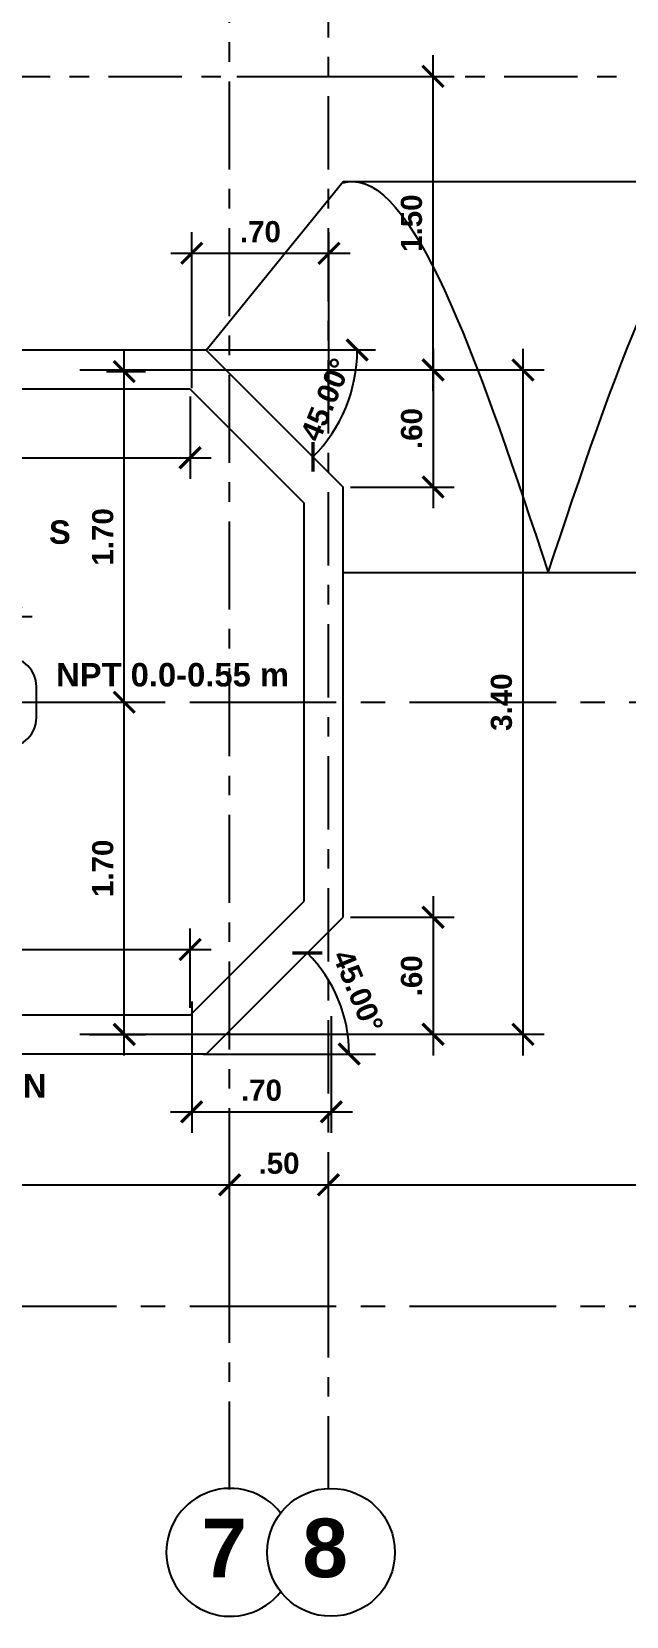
# Model space of a CAD drawing. Extents: x 504.5 to 598.6, y 648.3 to 688.4.
# Drawn here: x 532.74 to 535.79, y 648.69 to 656.79 of the extents above; entities that cross this region are included whole.
import ezdxf

# ---------------------------------------------------------------- set-up
doc = ezdxf.new("R2010")
doc.units = 0
doc.header["$MEASUREMENT"] = 0
doc.linetypes.add('CENTER2', pattern=[1.125, 0.75, -0.125, 0.125, -0.125])
doc.layers.get('0').update_dxf_attribs({"linetype": 'CONTINUOUS'})
doc.layers.get('DEFPOINTS').update_dxf_attribs({"linetype": 'CONTINUOUS'})
for name, color, linetype in [('2', 1, 'CONTINUOUS'), ('EJES', 6, 'CENTER2'), ('murosbajos', 3, 'CONTINUOUS'), ('talud', 5, 'CONTINUOUS'), ('texturas', 6, 'CONTINUOUS')]:
    doc.layers.add(name, color=color, linetype=linetype)
doc.styles.add('ALR4', font='sanssb__.ttf')
doc.dimstyles.new('1-50', dxfattribs={"dimscale": 0.6, "dimtxt": 0.18, "dimasz": 0.18, "dimexe": 0.18, "dimexo": 0.0625, "dimgap": 0.09, "dimtad": 1, "dimzin": 4, "dimdsep": 46, "dimtxsty": 'Standard', "dimblk1": 'ARCHTICK', "dimblk2": 'ARCHTICK', "dimsah": 1, "dimcen": 0.09, "dimdle": 0.18, "dimclrd": 6, "dimclre": 6, "dimclrt": 1, "dimadec": 0, "dimazin": 0, "dimtfac": 1, "dimtofl": 0, "dimtmove": 0, "dimatfit": 3, "dimldrblk": 'ARCHTICK', "dimfxl": 1, "dimtolj": 1, "dimtzin": 4, "dimarcsym": 0})

# ---------------------------------------------------------------- blocks, each defined once
blk = doc.blocks.new('_ARCHTICK')
at = {"color": 0, "linetype": 'ByBlock', "const_width": 0.15}
blk.add_lwpolyline([(-0.5, -0.5), (0.5, 0.5)], dxfattribs=at)
blk = doc.blocks.new('*D34')
at = {"color": 6, "linetype": 'ByBlock', "transparency": 16777216}
for p, q in [((533.7566, 650.3138), (533.7566, 651.0044)), ((531.1543, 650.8964), (533.8646, 650.8964))]:
    blk.add_line(p, q, dxfattribs=at)
at = {"layer": 'DEFPOINTS', "color": 0, "linetype": 'ByBlock', "transparency": 16777216}
for p in [(533.7566, 650.8964), (531.2623, 650.2763), (533.7566, 650.2763)]:
    blk.add_point(p, dxfattribs=at)
at = {"color": 6, "linetype": 'ByBlock', "transparency": 16777216, "xscale": 0.108, "yscale": 0.108, "zscale": 0.108, "rotation": 180}
blk.add_blockref('_ARCHTICK', (531.2623, 650.8964), dxfattribs=at)
at = {"color": 6, "linetype": 'ByBlock', "transparency": 16777216, "xscale": 0.108, "yscale": 0.108, "zscale": 0.108}
blk.add_blockref('_ARCHTICK', (533.7566, 650.8964), dxfattribs=at)
at = {"color": 1, "linetype": 'ByBlock', "transparency": 16777216, "insert": (532.5095, 651.0062), "char_height": 0.108, "attachment_point": 5, "style": 'ALR4'}
blk.add_mtext('\\A1;2.50', dxfattribs=at)
blk = doc.blocks.new('*D35')
at = {"color": 6, "linetype": 'ByBlock', "transparency": 16777216}
for p, q in [((534.2623, 650.3138), (534.2623, 651.0044)), ((533.6486, 650.8964), (534.3703, 650.8964))]:
    blk.add_line(p, q, dxfattribs=at)
at = {"layer": 'DEFPOINTS', "color": 0, "linetype": 'ByBlock', "transparency": 16777216}
for p in [(534.2623, 650.8964), (533.7566, 650.2763), (534.2623, 650.2763)]:
    blk.add_point(p, dxfattribs=at)
at = {"color": 6, "linetype": 'ByBlock', "transparency": 16777216, "xscale": 0.108, "yscale": 0.108, "zscale": 0.108, "rotation": 180}
blk.add_blockref('_ARCHTICK', (533.7566, 650.8964), dxfattribs=at)
at = {"color": 6, "linetype": 'ByBlock', "transparency": 16777216, "xscale": 0.108, "yscale": 0.108, "zscale": 0.108}
blk.add_blockref('_ARCHTICK', (534.2623, 650.8964), dxfattribs=at)
at = {"color": 1, "linetype": 'ByBlock', "transparency": 16777216, "insert": (534.0095, 651.0062), "char_height": 0.108, "attachment_point": 5, "style": 'ALR4'}
blk.add_mtext('\\A1;.50', dxfattribs=at)
blk = doc.blocks.new('*D36')
at = {"color": 6, "linetype": 'ByBlock', "transparency": 16777216}
for p, q in [((538.6248, 650.3138), (538.6248, 651.0044)), ((534.1543, 650.8964), (538.7328, 650.8964))]:
    blk.add_line(p, q, dxfattribs=at)
at = {"layer": 'DEFPOINTS', "color": 0, "linetype": 'ByBlock', "transparency": 16777216}
for p in [(538.6248, 650.8964), (534.2623, 650.2763), (538.6248, 650.2763)]:
    blk.add_point(p, dxfattribs=at)
at = {"color": 6, "linetype": 'ByBlock', "transparency": 16777216, "xscale": 0.108, "yscale": 0.108, "zscale": 0.108, "rotation": 180}
blk.add_blockref('_ARCHTICK', (534.2623, 650.8964), dxfattribs=at)
at = {"color": 6, "linetype": 'ByBlock', "transparency": 16777216, "xscale": 0.108, "yscale": 0.108, "zscale": 0.108}
blk.add_blockref('_ARCHTICK', (538.6248, 650.8964), dxfattribs=at)
at = {"color": 1, "linetype": 'ByBlock', "transparency": 16777216, "insert": (536.4436, 651.0062), "char_height": 0.108, "attachment_point": 5, "style": 'ALR4'}
blk.add_mtext('\\A1;4.36', dxfattribs=at)
blk = doc.blocks.new('*D48')
at = {"color": 6, "linetype": 'ByBlock', "transparency": 16777216}
for p, q in [((535.2579, 655.1706), (535.2579, 651.5579)), ((532.9906, 655.0626), (535.3659, 655.0626)), ((532.9906, 651.6659), (535.3659, 651.6659))]:
    blk.add_line(p, q, dxfattribs=at)
at = {"layer": 'DEFPOINTS', "color": 0, "linetype": 'ByBlock', "transparency": 16777216}
for p in [(532.9531, 655.0626), (532.9531, 651.6659), (535.2579, 651.6659)]:
    blk.add_point(p, dxfattribs=at)
at = {"color": 6, "linetype": 'ByBlock', "transparency": 16777216, "xscale": 0.108, "yscale": 0.108, "zscale": 0.108}
for p, rotation in [((535.2579, 655.0626), 90), ((535.2579, 651.6659), 270)]:
    blk.add_blockref('_ARCHTICK', p, dxfattribs=dict(at, rotation=rotation))
at = {"color": 1, "linetype": 'ByBlock', "transparency": 16777216, "insert": (535.1482, 653.3643), "char_height": 0.108, "attachment_point": 5, "rotation": 90, "style": 'ALR4'}
blk.add_mtext('\\A1;3.40', dxfattribs=at)
blk = doc.blocks.new('*D50')
at = {"color": 6, "linetype": 'ByBlock', "transparency": 16777216}
for p, q in [((526.8415, 654.9266), (526.8415, 654.5061)), ((533.5545, 654.9266), (533.5545, 654.5061)), ((526.7335, 654.6141), (533.6625, 654.6141))]:
    blk.add_line(p, q, dxfattribs=at)
at = {"layer": 'DEFPOINTS', "color": 0, "linetype": 'ByBlock', "transparency": 16777216}
for p in [(526.8415, 654.9641), (533.5545, 654.9641), (533.5545, 654.6141)]:
    blk.add_point(p, dxfattribs=at)
at = {"color": 6, "linetype": 'ByBlock', "transparency": 16777216, "xscale": 0.108, "yscale": 0.108, "zscale": 0.108, "rotation": 180}
blk.add_blockref('_ARCHTICK', (526.8415, 654.6141), dxfattribs=at)
at = {"color": 6, "linetype": 'ByBlock', "transparency": 16777216, "xscale": 0.108, "yscale": 0.108, "zscale": 0.108}
blk.add_blockref('_ARCHTICK', (533.5545, 654.6141), dxfattribs=at)
at = {"color": 1, "linetype": 'ByBlock', "transparency": 16777216, "insert": (530.198, 654.7238), "char_height": 0.108, "attachment_point": 5, "style": 'ALR4'}
blk.add_mtext('\\A1;6.71', dxfattribs=at)
blk = doc.blocks.new('*D51')
at = {"color": 6, "linetype": 'ByBlock', "transparency": 16777216}
for p, q in [((534.7983, 655.1706), (534.7983, 654.3561)), ((533.7941, 655.0626), (534.9063, 655.0626)), ((534.3748, 654.4641), (534.9063, 654.4641))]:
    blk.add_line(p, q, dxfattribs=at)
at = {"layer": 'DEFPOINTS', "color": 0, "linetype": 'ByBlock', "transparency": 16777216}
for p in [(533.7566, 655.0626), (534.3373, 654.4641), (534.7983, 654.4641)]:
    blk.add_point(p, dxfattribs=at)
at = {"color": 6, "linetype": 'ByBlock', "transparency": 16777216, "xscale": 0.108, "yscale": 0.108, "zscale": 0.108}
for p, rotation in [((534.7983, 655.0626), 90), ((534.7983, 654.4641), 270)]:
    blk.add_blockref('_ARCHTICK', p, dxfattribs=dict(at, rotation=rotation))
at = {"color": 1, "linetype": 'ByBlock', "transparency": 16777216, "insert": (534.6885, 654.7633), "char_height": 0.108, "attachment_point": 5, "rotation": 90, "style": 'ALR4'}
blk.add_mtext('\\A1;.60', dxfattribs=at)
blk = doc.blocks.new('*D52')
at = {"color": 6, "linetype": 'ByBlock', "transparency": 16777216}
for p, q in [((534.7981, 652.3721), (534.7981, 651.5579)), ((534.3748, 652.2641), (534.9061, 652.2641)), ((533.7941, 651.6659), (534.9061, 651.6659))]:
    blk.add_line(p, q, dxfattribs=at)
at = {"layer": 'DEFPOINTS', "color": 0, "linetype": 'ByBlock', "transparency": 16777216}
for p in [(534.3373, 652.2641), (533.7566, 651.6659), (534.7981, 651.6659)]:
    blk.add_point(p, dxfattribs=at)
at = {"color": 6, "linetype": 'ByBlock', "transparency": 16777216, "xscale": 0.108, "yscale": 0.108, "zscale": 0.108}
for p, rotation in [((534.7981, 652.2641), 90), ((534.7981, 651.6659), 270)]:
    blk.add_blockref('_ARCHTICK', p, dxfattribs=dict(at, rotation=rotation))
at = {"color": 1, "linetype": 'ByBlock', "transparency": 16777216, "insert": (534.6883, 651.965), "char_height": 0.108, "attachment_point": 5, "rotation": 90, "style": 'ALR4'}
blk.add_mtext('\\A1;.60', dxfattribs=at)
blk = doc.blocks.new('*D53')
at = {"color": 6, "linetype": 'ByBlock', "transparency": 16777216}
for p, q in [((528.7787, 651.6016), (528.7787, 652.2075)), ((533.5545, 651.8016), (533.5545, 652.2075)), ((528.6707, 652.0995), (533.6625, 652.0995))]:
    blk.add_line(p, q, dxfattribs=at)
at = {"layer": 'DEFPOINTS', "color": 0, "linetype": 'ByBlock', "transparency": 16777216}
for p in [(533.5545, 652.0995), (533.5545, 651.7641), (528.7787, 651.5641)]:
    blk.add_point(p, dxfattribs=at)
at = {"color": 6, "linetype": 'ByBlock', "transparency": 16777216, "xscale": 0.108, "yscale": 0.108, "zscale": 0.108, "rotation": 180}
blk.add_blockref('_ARCHTICK', (528.7787, 652.0995), dxfattribs=at)
at = {"color": 6, "linetype": 'ByBlock', "transparency": 16777216, "xscale": 0.108, "yscale": 0.108, "zscale": 0.108}
blk.add_blockref('_ARCHTICK', (533.5545, 652.0995), dxfattribs=at)
at = {"color": 1, "linetype": 'ByBlock', "transparency": 16777216, "insert": (531.1666, 652.2092), "char_height": 0.108, "attachment_point": 5, "style": 'ALR4'}
blk.add_mtext('\\A1;4.78', dxfattribs=at)
blk = doc.blocks.new('*D55')
at = {"color": 6, "linetype": 'ByBlock', "transparency": 16777216}
for p, q in [((526.2202, 653.5016), (526.2202, 653.9098)), ((532.6373, 653.5016), (532.6373, 653.9098)), ((526.1122, 653.8018), (532.7453, 653.8018))]:
    blk.add_line(p, q, dxfattribs=at)
at = {"layer": 'DEFPOINTS', "color": 0, "linetype": 'ByBlock', "transparency": 16777216}
for p in [(532.6373, 653.8018), (526.2202, 653.4641), (532.6373, 653.4641)]:
    blk.add_point(p, dxfattribs=at)
at = {"color": 6, "linetype": 'ByBlock', "transparency": 16777216, "xscale": 0.108, "yscale": 0.108, "zscale": 0.108, "rotation": 180}
blk.add_blockref('_ARCHTICK', (526.2202, 653.8018), dxfattribs=at)
at = {"color": 6, "linetype": 'ByBlock', "transparency": 16777216, "xscale": 0.108, "yscale": 0.108, "zscale": 0.108}
blk.add_blockref('_ARCHTICK', (532.6373, 653.8018), dxfattribs=at)
at = {"color": 1, "linetype": 'ByBlock', "transparency": 16777216, "insert": (529.4288, 653.9116), "char_height": 0.108, "attachment_point": 5, "style": 'ALR4'}
blk.add_mtext('\\A1;6.42', dxfattribs=at)
blk = doc.blocks.new('*D56')
at = {"color": 6, "linetype": 'ByBlock', "transparency": 16777216}
for p, q in [((533.2173, 651.5574), (533.2173, 653.4716)), ((532.667, 653.3636), (533.3253, 653.3636)), ((533.0398, 651.6654), (533.3253, 651.6654))]:
    blk.add_line(p, q, dxfattribs=at)
at = {"layer": 'DEFPOINTS', "color": 0, "linetype": 'ByBlock', "transparency": 16777216}
for p in [(532.6295, 653.3636), (533.2173, 653.3636), (533.0023, 651.6654)]:
    blk.add_point(p, dxfattribs=at)
at = {"color": 6, "linetype": 'ByBlock', "transparency": 16777216, "xscale": 0.108, "yscale": 0.108, "zscale": 0.108}
for p, rotation in [((533.2173, 653.3636), 90), ((533.2173, 651.6654), 270)]:
    blk.add_blockref('_ARCHTICK', p, dxfattribs=dict(at, rotation=rotation))
at = {"color": 1, "linetype": 'ByBlock', "transparency": 16777216, "insert": (533.1076, 652.5145), "char_height": 0.108, "attachment_point": 5, "rotation": 90, "style": 'ALR4'}
blk.add_mtext('\\A1;1.70', dxfattribs=at)
blk = doc.blocks.new('*D57')
at = {"color": 6, "linetype": 'ByBlock', "transparency": 16777216}
for p, q in [((533.2173, 653.2556), (533.2173, 655.1626)), ((533.1258, 655.0546), (533.3253, 655.0546))]:
    blk.add_line(p, q, dxfattribs=at)
at = {"layer": 'DEFPOINTS', "color": 0, "linetype": 'ByBlock', "transparency": 16777216}
for p in [(533.0883, 655.0546), (533.2173, 655.0546), (532.6295, 653.3636)]:
    blk.add_point(p, dxfattribs=at)
at = {"color": 6, "linetype": 'ByBlock', "transparency": 16777216, "xscale": 0.108, "yscale": 0.108, "zscale": 0.108}
for p, rotation in [((533.2173, 655.0546), 90), ((533.2173, 653.3636), 270)]:
    blk.add_blockref('_ARCHTICK', p, dxfattribs=dict(at, rotation=rotation))
at = {"color": 1, "linetype": 'ByBlock', "transparency": 16777216, "insert": (533.1076, 654.2091), "char_height": 0.108, "attachment_point": 5, "rotation": 90, "style": 'ALR4'}
blk.add_mtext('\\A1;1.70', dxfattribs=at)
blk = doc.blocks.new('*D71')
at = {"color": 6, "linetype": 'ByBlock', "transparency": 16777216}
blk.add_arc((533.6365, 655.1649), 0.7731, 315, 360, dxfattribs=at)
at = {"layer": 'DEFPOINTS', "color": 0, "linetype": 'ByBlock', "transparency": 16777216}
for p in [(533.6373, 655.1641), (533.6502, 655.1649), (534.5032, 655.1649), (534.3832, 654.9648), (534.3373, 654.4641)]:
    blk.add_point(p, dxfattribs=at)
at = {"color": 6, "linetype": 'ByBlock', "transparency": 16777216, "xscale": 0.108, "yscale": 0.108, "zscale": 0.108}
for p, rotation in [((534.4096, 655.1649), 89.99999999991951), ((534.1832, 654.6183), 224.9999999914943)]:
    blk.add_blockref('_ARCHTICK', p, dxfattribs=dict(at, rotation=rotation))
at = {"color": 1, "linetype": 'ByBlock', "transparency": 16777216, "insert": (534.2492, 654.9111), "char_height": 0.108, "attachment_point": 5, "rotation": 67.5, "style": 'ALR4'}
blk.add_mtext('\\A1;45.00°', dxfattribs=at)
blk = doc.blocks.new('*D72')
at = {"color": 6, "linetype": 'ByBlock', "transparency": 16777216}
blk.add_arc((533.6384, 651.5651), 0.73, 360, 45, dxfattribs=at)
at = {"layer": 'DEFPOINTS', "color": 0, "linetype": 'ByBlock', "transparency": 16777216}
for p in [(534.3373, 652.2641), (534.3435, 651.754), (533.621, 651.5651), (533.6373, 651.5641), (534.5026, 651.5651)]:
    blk.add_point(p, dxfattribs=at)
at = {"color": 6, "linetype": 'ByBlock', "transparency": 16777216, "xscale": 0.108, "yscale": 0.108, "zscale": 0.108}
for p, rotation in [((534.1546, 652.0813), 134.9999999997233), ((534.3684, 651.5651), 269.9999999999337)]:
    blk.add_blockref('_ARCHTICK', p, dxfattribs=dict(at, rotation=rotation))
at = {"color": 1, "linetype": 'ByBlock', "transparency": 16777216, "insert": (534.4143, 651.8865), "char_height": 0.108, "attachment_point": 5, "rotation": 292.5, "style": 'ALR4'}
blk.add_mtext('\\A1;45.00°', dxfattribs=at)
blk = doc.blocks.new('*D74')
at = {"color": 6, "linetype": 'ByBlock', "transparency": 16777216}
blk.add_line((533.9054, 661.619), (533.621, 661.3346), dxfattribs=at)
blk.add_arc((534.2623, 661.9759), 0.799, 225, 270, dxfattribs=at)
at = {"layer": 'DEFPOINTS', "color": 0, "linetype": 'ByBlock', "transparency": 16777216}
for p in [(534.2623, 683.009), (534.3216, 662.0352), (533.9319, 661.6455), (533.8628, 661.284), (534.2623, 649.3383)]:
    blk.add_point(p, dxfattribs=at)
at = {"color": 6, "linetype": 'ByBlock', "transparency": 16777216, "xscale": 0.108, "yscale": 0.108, "zscale": 0.108}
for p, rotation in [((533.6974, 661.4109), 134.9999999999905), ((534.2623, 661.1769), 359.9999999999995)]:
    blk.add_blockref('_ARCHTICK', p, dxfattribs=dict(at, rotation=rotation))
at = {"color": 1, "linetype": 'ByBlock', "transparency": 16777216, "insert": (533.9986, 661.3392), "char_height": 0.108, "attachment_point": 5, "rotation": 337.5, "style": 'ALR4'}
blk.add_mtext('\\A1;45.00°', dxfattribs=at)
blk = doc.blocks.new('*D75')
at = {"color": 6, "linetype": 'ByBlock', "transparency": 16777216}
blk.add_arc((534.2623, 671.099), 2.0286, 90, 135, dxfattribs=at)
at = {"layer": 'DEFPOINTS', "color": 0, "linetype": 'ByBlock', "transparency": 16777216}
for p in [(534.2623, 683.009), (523.6674, 681.6939), (533.7373, 673.0584), (536.1168, 669.2445), (534.2623, 649.3383)]:
    blk.add_point(p, dxfattribs=at)
at = {"color": 6, "linetype": 'ByBlock', "transparency": 16777216, "xscale": 0.108, "yscale": 0.108, "zscale": 0.108}
for p, rotation in [((534.2623, 673.1276), 359.9999999999992), ((532.8279, 672.5334), 224.9999999999957)]:
    blk.add_blockref('_ARCHTICK', p, dxfattribs=dict(at, rotation=rotation))
at = {"color": 1, "linetype": 'ByBlock', "transparency": 16777216, "insert": (533.444, 673.0746), "char_height": 0.108, "attachment_point": 5, "rotation": 22.5, "style": 'ALR4'}
blk.add_mtext('\\A1;45.00°', dxfattribs=at)
blk = doc.blocks.new('*D164')
at = {"color": 6, "linetype": 'ByBlock', "transparency": 16777216}
for p, q in [((534.7977, 654.9546), (534.7977, 656.6721)), ((533.7941, 656.5641), (534.9057, 656.5641)), ((533.7763, 655.0626), (534.9057, 655.0626))]:
    blk.add_line(p, q, dxfattribs=at)
at = {"layer": 'DEFPOINTS', "color": 0, "linetype": 'ByBlock', "transparency": 16777216}
for p in [(533.7566, 656.5641), (534.7977, 656.5641), (533.7388, 655.0626)]:
    blk.add_point(p, dxfattribs=at)
at = {"color": 6, "linetype": 'ByBlock', "transparency": 16777216, "xscale": 0.108, "yscale": 0.108, "zscale": 0.108}
for p, rotation in [((534.7977, 656.5641), 90), ((534.7977, 655.0626), 270)]:
    blk.add_blockref('_ARCHTICK', p, dxfattribs=dict(at, rotation=rotation))
at = {"color": 1, "linetype": 'ByBlock', "transparency": 16777216, "insert": (534.6878, 655.8133), "char_height": 0.108, "attachment_point": 5, "rotation": 90, "style": 'ALR4'}
blk.add_mtext('\\A1;1.50', dxfattribs=at)
blk = doc.blocks.new('*D251')
at = {"color": 6, "linetype": 'ByBlock', "transparency": 16777216}
for p, q in [((533.563, 654.97), (533.563, 655.7674)), ((534.2651, 654.8823), (534.2651, 655.7674)), ((533.455, 655.6594), (534.3731, 655.6594))]:
    blk.add_line(p, q, dxfattribs=at)
at = {"layer": 'DEFPOINTS', "color": 0, "linetype": 'ByBlock', "transparency": 16777216}
for p in [(534.2651, 655.6594), (533.563, 654.9325), (534.2651, 654.8448)]:
    blk.add_point(p, dxfattribs=at)
at = {"color": 6, "linetype": 'ByBlock', "transparency": 16777216, "xscale": 0.108, "yscale": 0.108, "zscale": 0.108, "rotation": 180}
blk.add_blockref('_ARCHTICK', (533.563, 655.6594), dxfattribs=at)
at = {"color": 6, "linetype": 'ByBlock', "transparency": 16777216, "xscale": 0.108, "yscale": 0.108, "zscale": 0.108}
blk.add_blockref('_ARCHTICK', (534.2651, 655.6594), dxfattribs=at)
at = {"color": 1, "linetype": 'ByBlock', "transparency": 16777216, "insert": (533.9141, 655.7691), "char_height": 0.108, "attachment_point": 5, "style": 'ALR4'}
blk.add_mtext('\\A1;.70', dxfattribs=at)
blk = doc.blocks.new('*D252')
at = {"color": 6, "linetype": 'ByBlock', "transparency": 16777216}
for p, q in [((533.5625, 651.8335), (533.5625, 651.1615)), ((534.2771, 651.7583), (534.2771, 651.1615)), ((533.4545, 651.2695), (534.3851, 651.2695))]:
    blk.add_line(p, q, dxfattribs=at)
at = {"layer": 'DEFPOINTS', "color": 0, "linetype": 'ByBlock', "transparency": 16777216}
for p in [(533.5625, 651.871), (534.2771, 651.7958), (534.2771, 651.2695)]:
    blk.add_point(p, dxfattribs=at)
at = {"color": 6, "linetype": 'ByBlock', "transparency": 16777216, "xscale": 0.108, "yscale": 0.108, "zscale": 0.108, "rotation": 180}
blk.add_blockref('_ARCHTICK', (533.5625, 651.2695), dxfattribs=at)
at = {"color": 6, "linetype": 'ByBlock', "transparency": 16777216, "xscale": 0.108, "yscale": 0.108, "zscale": 0.108}
blk.add_blockref('_ARCHTICK', (534.2771, 651.2695), dxfattribs=at)
at = {"color": 1, "linetype": 'ByBlock', "transparency": 16777216, "insert": (533.9198, 651.3792), "char_height": 0.108, "attachment_point": 5, "style": 'ALR4'}
blk.add_mtext('\\A1;.70', dxfattribs=at)

msp = doc.modelspace()

# ---------------------------------------------------------------- linework, layer by layer
at = {"layer": '2'}
for p, q in [((533.6502, 655.1649), (534.5032, 655.1649)), ((533.621, 651.5651), (534.5026, 651.5651))]:
    msp.add_line(p, q, dxfattribs=at)
msp.add_circle((534.2757, 649.0172), 0.3271, dxfattribs=at)
msp.add_arc((533.7597, 649.0172), 0.3271, 37.93695, 322.06305, dxfattribs=at)
at = {"layer": 'EJES', "ltscale": 0.6}
msp.add_line((533.7566, 649.3383), (533.7566, 683.009), dxfattribs=at)
at = {"layer": 'EJES', "ltscale": 0.5}
for p, q in [((534.2623, 649.3383), (534.2623, 683.009)), ((530.4373, 656.5641), (544.8842, 656.5641))]:
    msp.add_line(p, q, dxfattribs=at)
at = {"layer": 'EJES'}
for p, q in [((505.4273, 653.3641), (544.8842, 653.3641)), ((505.4273, 650.2763), (544.8842, 650.2763))]:
    msp.add_line(p, q, dxfattribs=at)
at = {"layer": 'murosbajos'}
for p, q in [((533.6373, 655.1641), (531.3623, 655.1641)), ((533.6373, 655.1641), (534.3373, 654.4641)), ((533.5545, 654.9641), (526.8415, 654.9641)), ((533.5545, 654.9641), (534.1373, 654.3812)), ((534.3373, 652.2641), (534.3373, 654.4641)), ((534.1373, 652.3469), (534.1373, 654.3812)), ((533.5545, 651.7641), (534.1373, 652.3469)), ((533.6373, 651.5641), (534.3373, 652.2641)), ((533.5545, 651.7641), (528.7787, 651.7641)), ((533.6373, 651.5641), (528.7787, 651.5641))]:
    msp.add_line(p, q, dxfattribs=at)
at = {"layer": 'murosbajos', "color": 5}
msp.add_line((532.7673, 653.2841), (532.7673, 653.4441), dxfattribs=at)
for centre, start, end in [((532.6173, 653.4441), 0, 90), ((532.6173, 653.2841), 270, 0)]:
    msp.add_arc(centre, 0.15, start, end, dxfattribs=at)
at = {"layer": 'talud'}
for p, q in [((533.6373, 655.1641), (534.3373, 656.0266)), ((534.3373, 656.0266), (540.6123, 656.0266)), ((534.3373, 654.0266), (542.6123, 654.0266))]:
    msp.add_line(p, q, dxfattribs=at)
at = {"layer": 'texturas'}
msp.add_open_spline([(534.3373, 656.0192), (534.354, 656.0241), (534.704, 656.0766), (535.054, 655.0266), (535.3873, 654.0266)], degree=3, knots=[2.124265, 2.124265, 2.124265, 2.124265, 2.236068, 4.472136, 4.472136, 4.472136, 4.472136], dxfattribs=at)
msp.add_spline([(535.3873, 654.0266), (536.3873, 656.0266), (537.3873, 654.0266)], degree=3, dxfattribs=at)

# ---------------------------------------------------------------- texts
at = {"layer": '2', "style": 'ALR4'}
for s, height, p in [('S', 0.12, (532.8318, 654.1737)), ('NPT 0.0-0.55 m', 0.12, (532.8682, 653.4444)), ('PROYECCION', 0.12, (531.6923, 651.3423)), ('7', 0.3, (533.6128, 648.8898)), ('8', 0.3, (534.1288, 648.8898))]:
    msp.add_text(s, height=height, dxfattribs=at).set_placement(p)

# ---------------------------------------------------------------- dimensions: what is measured, and where the dimension line sits
at = {"layer": '2'}
for base, line1, line2, picture, middle in [((533.7373, 673.0584), ((534.2623, 649.3383), (534.2623, 683.009)), ((536.1168, 669.2445), (523.6674, 681.6939)), '*D75', (533.444, 673.0746)), ((533.8628, 661.284), ((534.2623, 649.3383), (534.2623, 683.009)), ((534.3216, 662.0352), (533.9319, 661.6455)), '*D74', (533.9986, 661.3392)), ((534.3832, 654.9648), ((533.6373, 655.1641), (534.3373, 654.4641)), ((533.6502, 655.1649), (534.5032, 655.1649)), '*D71', (534.2492, 654.9111)), ((534.3435, 651.754), ((533.6373, 651.5641), (534.3373, 652.2641)), ((533.621, 651.5651), (534.5026, 651.5651)), '*D72', (534.4143, 651.8865))]:
    dim = msp.add_angular_dim_2l(base=base, line1=line1, line2=line2, dimstyle='1-50', override={"dimtxsty": 'ALR4', "dimadec": 2, "dimazin": 1}, dxfattribs=at)
    dim.commit()
    dim.dimension.update_dxf_attribs({"geometry": picture, "text_midpoint": middle})
for base, p1, p2, picture, middle in [((534.7977, 656.5641), (533.7388, 655.0626), (533.7566, 656.5641), '*D164', (534.6878, 655.8133)), ((535.2579, 651.6659), (532.9531, 655.0626), (532.9531, 651.6659), '*D48', (535.1482, 653.3643)), ((534.7983, 654.4641), (533.7566, 655.0626), (534.3373, 654.4641), '*D51', (534.6885, 654.7633)), ((533.2173, 653.3636), (533.0023, 651.6654), (532.6295, 653.3636), '*D56', (533.1076, 652.5145)), ((534.7981, 651.6659), (534.3373, 652.2641), (533.7566, 651.6659), '*D52', (534.6883, 651.965))]:
    dim = msp.add_linear_dim(base=base, p1=p1, p2=p2, angle=90, dimstyle='1-50', override={"dimtxsty": 'ALR4'}, dxfattribs=at)
    dim.commit()
    dim.dimension.update_dxf_attribs({"geometry": picture, "text_midpoint": middle})
for base, p1, p2, override, picture, middle in [((534.2651, 655.6594), (533.563, 654.9325), (534.2651, 654.8448), {"dimtxsty": 'ALR4'}, '*D251', (533.9141, 655.7691)), ((533.5545, 652.0995), (528.7787, 651.5641), (533.5545, 651.7641), {"dimtxsty": 'ALR4'}, '*D53', (531.1666, 652.2092)), ((538.6248, 650.8964), (534.2623, 650.2763), (538.6248, 650.2763), {"dimtxsty": 'ALR4', "dimse1": 1, "dimtmove": 1}, '*D36', (536.4436, 651.0062))]:
    dim = msp.add_linear_dim(base=base, p1=p1, p2=p2, dimstyle='1-50', override=override, dxfattribs=at)
    dim.commit()
    dim.dimension.update_dxf_attribs({"geometry": picture, "text_midpoint": middle})
dim = msp.add_linear_dim(base=(533.2173, 655.0546), p1=(532.6295, 653.3636), p2=(533.0883, 655.0546), angle=90, text='1.70', dimstyle='1-50', override={"dimtxsty": 'ALR4', "dimse1": 1, "dimtmove": 1}, dxfattribs=at)
dim.commit()
dim.dimension.update_dxf_attribs({"geometry": '*D57', "text_midpoint": (533.1076, 654.2091)})
for p1, p2, distance, picture, middle in [((526.8415, 654.9641), (533.5545, 654.9641), -0.35, '*D50', (530.198, 654.7238)), ((526.2202, 653.4641), (532.6373, 653.4641), 0.3377, '*D55', (529.4288, 653.9116))]:
    dim = msp.add_aligned_dim(p1=p1, p2=p2, distance=distance, dimstyle='1-50', override={"dimtxsty": 'ALR4'}, dxfattribs=at)
    dim.commit()
    dim.dimension.update_dxf_attribs({"geometry": picture, "text_midpoint": middle})
for base, p1, p2, text, override, picture, middle in [((534.2771, 651.2695), (533.5625, 651.871), (534.2771, 651.7958), '.70', {"dimtxsty": 'ALR4'}, '*D252', (533.9198, 651.3792)), ((533.7566, 650.8964), (531.2623, 650.2763), (533.7566, 650.2763), '2.50', {"dimtxsty": 'ALR4', "dimse1": 1, "dimtmove": 1}, '*D34', (532.5095, 651.0062)), ((534.2623, 650.8964), (533.7566, 650.2763), (534.2623, 650.2763), '.50', {"dimtxsty": 'ALR4', "dimse1": 1, "dimtmove": 1}, '*D35', (534.0095, 651.0062))]:
    dim = msp.add_linear_dim(base=base, p1=p1, p2=p2, text=text, dimstyle='1-50', override=override, dxfattribs=at)
    dim.commit()
    dim.dimension.update_dxf_attribs({"geometry": picture, "text_midpoint": middle})

doc.saveas('drawing.dxf')
